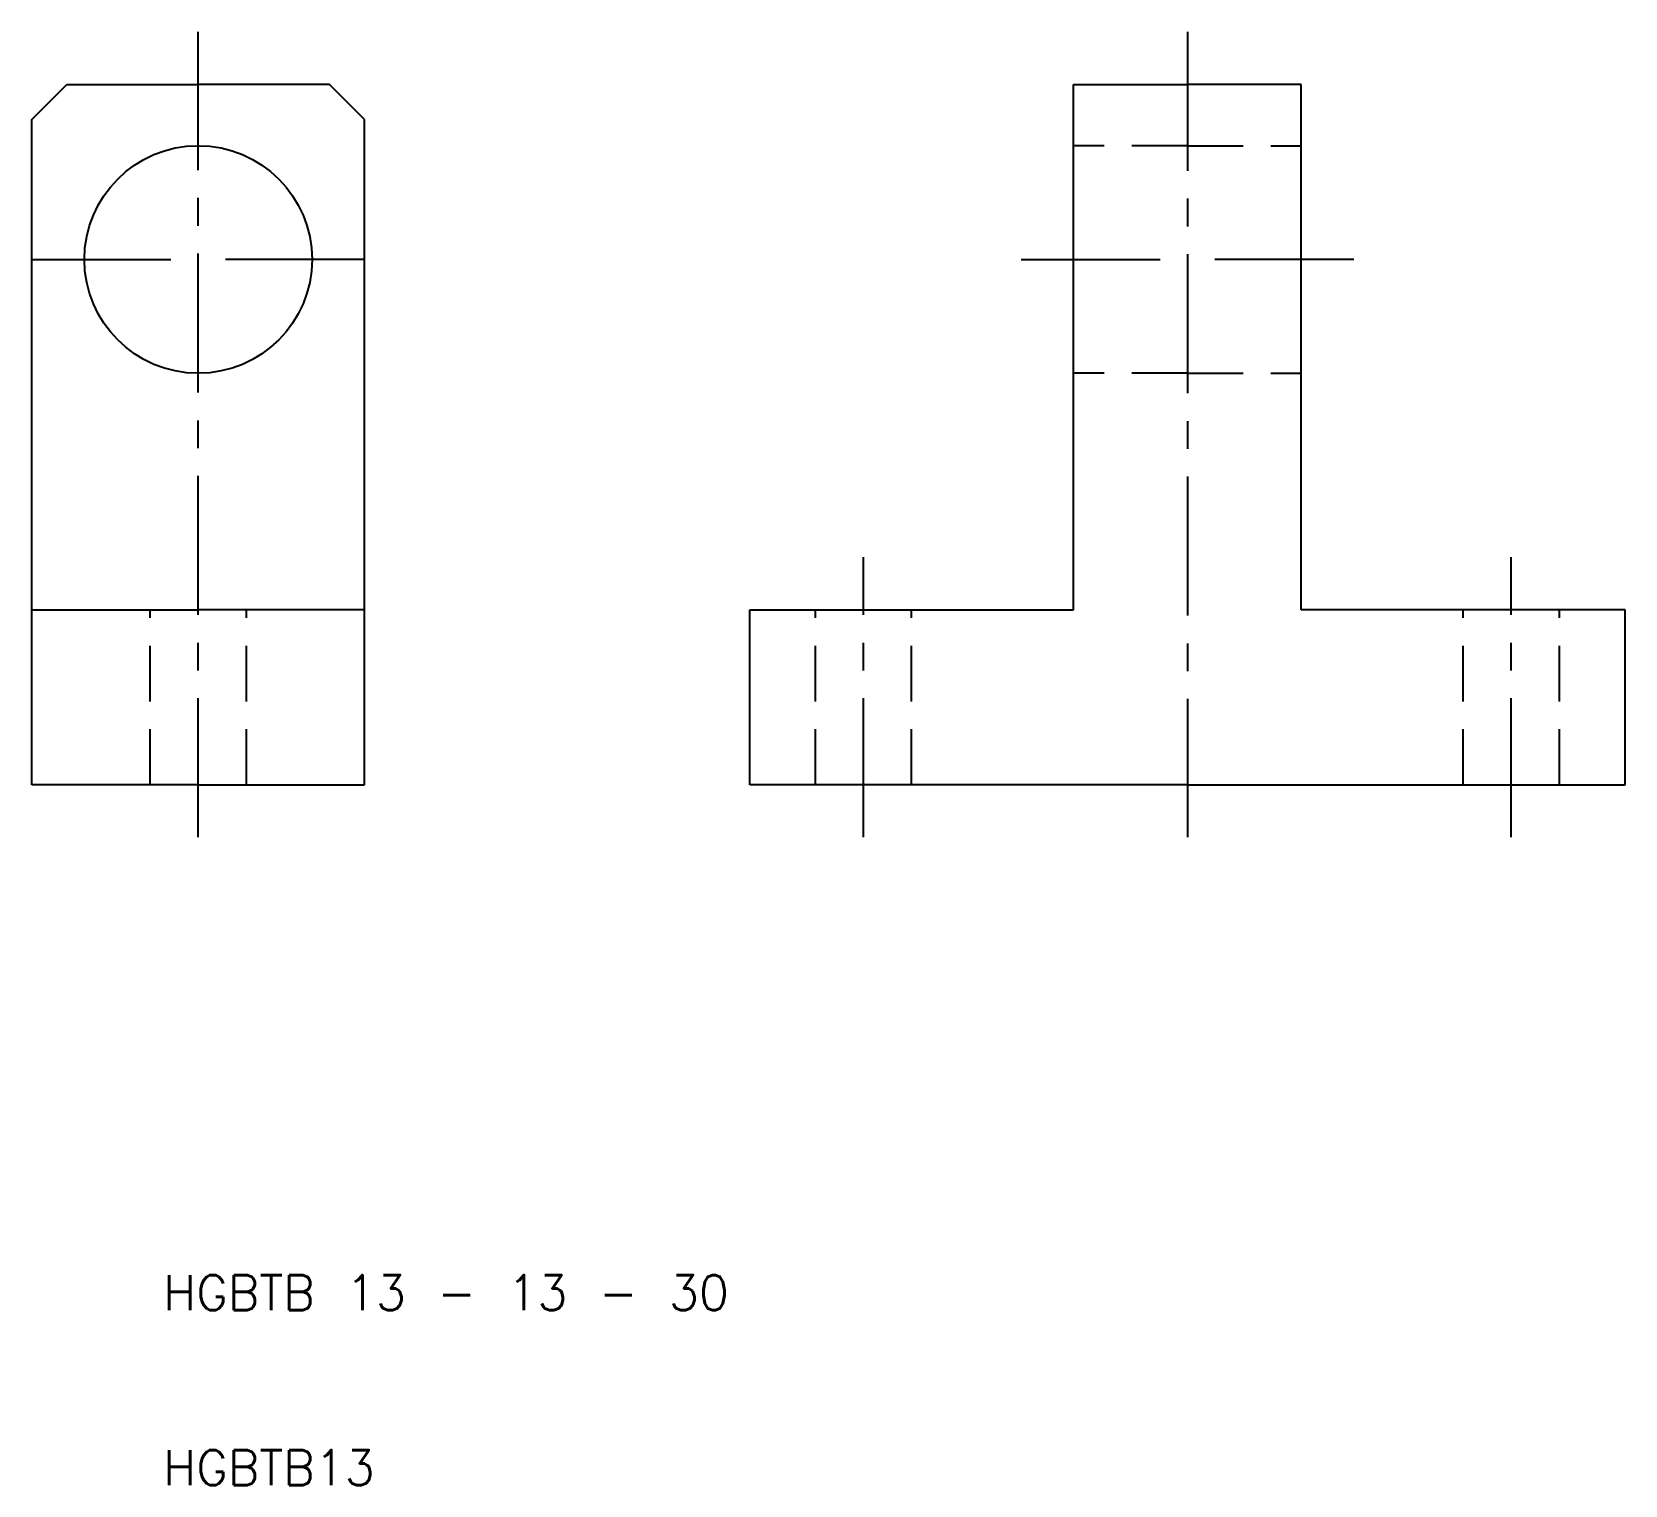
# Model space of a CAD drawing. Extents: x 2.5 to 93.5, y 10 to 93.
import ezdxf

# ---------------------------------------------------------------- set-up
doc = ezdxf.new("R2010")
doc.units = 0
doc.header["$LTSCALE"] = 0.25
doc.linetypes.add('CENTER', pattern=[50.8, 31.75, -6.35, 6.35, -6.35])
doc.linetypes.add('DASHED', pattern=[19.05, 12.7, -6.35])
doc.layers.get('0').update_dxf_attribs({"linetype": 'CONTINUOUS'})
doc.layers.add('CENTER', color=1, linetype='CENTER')
doc.styles.get("Standard").update_dxf_attribs({"font": 'txt.shx', "bigfont": 'extfont.shx'})

msp = doc.modelspace()

# ---------------------------------------------------------------- linework, layer by layer
for p, q in [((2.5, 88), (4.5, 90)), ((4.5, 90), (12, 90)), ((19.5, 90), (12, 90)), ((21.5, 88), (19.5, 90)), ((62, 60), (62, 90)), ((62, 90), (68.5, 90)), ((75, 90), (68.5, 90)), ((75, 60), (75, 90)), ((2.5, 50), (2.5, 88)), ((21.5, 50), (21.5, 88)), ((2.5, 60), (12, 60)), ((21.5, 60), (12, 60)), ((43.5, 50), (43.5, 60)), ((43.5, 60), (62, 60)), ((93.5, 60), (75, 60)), ((93.5, 50), (93.5, 60)), ((12, 50), (2.5, 50)), ((12, 50), (21.5, 50)), ((68.5, 50), (43.5, 50)), ((68.5, 50), (93.5, 50))]:
    msp.add_line(p, q)
at = {"color": 3, "linetype": 'DASHED'}
for p, q in [((68.5, 86.5), (62, 86.5)), ((68.5, 86.5), (75, 86.5)), ((68.5, 73.5), (62, 73.5)), ((68.5, 73.5), (75, 73.5)), ((9.25, 50), (9.25, 60)), ((14.75, 50), (14.75, 60)), ((47.25, 50), (47.25, 60)), ((52.75, 50), (52.75, 60)), ((84.25, 50), (84.25, 60)), ((89.75, 50), (89.75, 60))]:
    msp.add_line(p, q, dxfattribs=at)
msp.add_circle((12, 80), 6.5)
at = {"layer": 'CENTER', "color": 1, "linetype": 'CENTER'}
for p, q in [((12, 47), (12, 93)), ((68.5, 93), (68.5, 47)), ((2.5, 80), (12, 80)), ((21.5, 80), (12, 80)), ((59, 80), (68.5, 80)), ((78, 80), (68.5, 80)), ((50, 47), (50, 63)), ((87, 47), (87, 63))]:
    msp.add_line(p, q, dxfattribs=at)

# ---------------------------------------------------------------- texts
for s, p in [('HGBTB 13 - 13 - 30', (10, 20)), ('HGBTB13', (10, 10))]:
    msp.add_text(s, height=2).set_placement(p)

doc.saveas('drawing.dxf')
